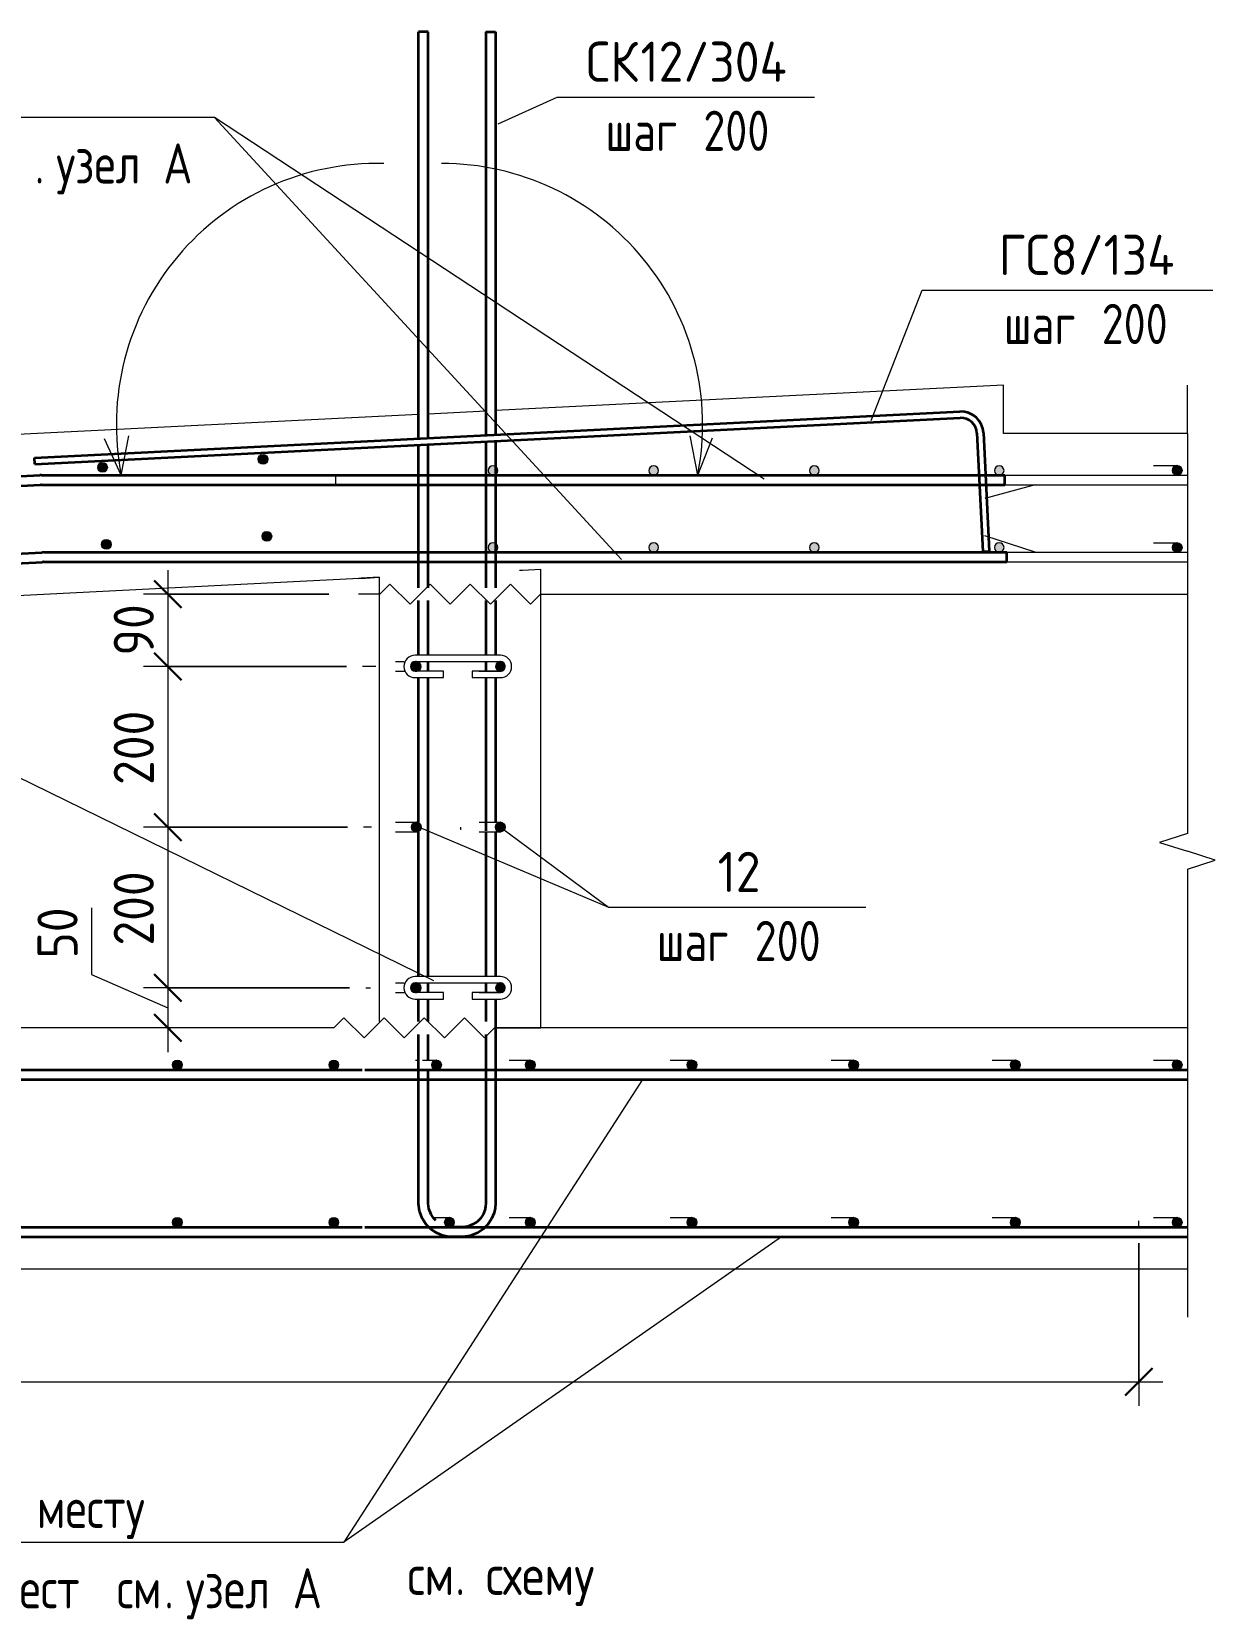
# Model space of a CAD drawing. Header units: millimetres. Extents: x 3129 to 68349, y -1586 to 12682.
# Drawn here: x 49327 to 50800, y -1586 to 390 of the extents above; entities that cross this region are included whole.
import ezdxf

# ---------------------------------------------------------------- set-up
doc = ezdxf.new("R2010")
doc.units = ezdxf.units.MM
for name, color, linetype, lineweight in [('AA_Dim', 7, 'Continuous', 9), ('AA_Dim-20', 7, 'Continuous', 9), ('AA_Linii', 7, 'Continuous', 9), ('AA_Oformlenie', 7, 'Continuous', 9), ('AA_Vinoska', 7, 'Continuous', 9), ('AF_Perekritie_Опалубка', 253, 'Continuous', 20), ('AF_Stena_Арматура', 253, 'Continuous', 18), ('Gen_Text', 7, 'Continuous', 9), ('KR_Armatura', 7, 'Continuous', 20), ('KR_Armatura_Tonkie', 7, 'Continuous', 20)]:
    doc.layers.add(name, color=color, linetype=linetype, lineweight=lineweight)
doc.styles.add('GOST Common', font='GOST Common.ttf', dxfattribs={"width": 0.85, "height": 50})
doc.styles.add('ISOCPEUR', font='isocpeur.ttf', dxfattribs={"width": 0.85, "height": 50})
doc.styles.add('ISOCPEUR_1', font='isocpeur.ttf', dxfattribs={"width": 0.9, "height": 50})
doc.styles.add('ISOCPEUR_2', font='isocpeur.ttf', dxfattribs={"width": 0.8, "height": 50})
doc.dimstyles.new('05_Округл_5мм__прозр__1', dxfattribs={"dimscale": 304.8, "dimtxt": 49.799059, "dimasz": 0.111549, "dimexe": 0.098425, "dimexo": 0.065617, "dimgap": 0.006562, "dimtad": 1, "dimdec": 0, "dimrnd": 5, "dimdsep": 46, "dimtxsty": 'ISOCPEUR_1', "dimblk1": 'OBLIQUE', "dimblk2": 'OBLIQUE', "dimsah": 1, "dimcen": 0.09, "dimdle": 0.098425, "dimazin": 0, "dimtfac": 1, "dimtdec": 4, "dimtix": 1, "dimtmove": 1, "dimatfit": 3, "dimfxl": 1, "dimtvp": 1, "dimtolj": 1, "dimtzin": 0, "dimlwd": 18, "dimlwe": 18, "dimarcsym": 2})
doc.dimstyles.new('05_Округл_5мм__прозр__2', dxfattribs={"dimscale": 304.8, "dimtxt": 49.799059, "dimasz": 0.111549, "dimexe": 0.098425, "dimexo": 0.065617, "dimgap": 0.006562, "dimtad": 1, "dimdec": 0, "dimrnd": 5, "dimdsep": 46, "dimtxsty": 'ISOCPEUR_1', "dimblk1": 'OBLIQUE', "dimblk2": 'OBLIQUE', "dimsah": 1, "dimcen": 0.09, "dimdle": 0.098425, "dimazin": 0, "dimtfac": 1, "dimtdec": 4, "dimtix": 1, "dimtmove": 0, "dimatfit": 3, "dimfxl": 1, "dimtvp": 1, "dimtolj": 1, "dimtzin": 0, "dimlwd": 18, "dimlwe": 18, "dimarcsym": 2})

# ---------------------------------------------------------------- blocks, each defined once
blk = doc.blocks.new('Последовательность узлов - 3мм масшт20 маскировка-V4-Сечение 20')
at = {"layer": 'AA_Oformlenie'}
for p, q in [((29174.4, -450), (29186.9, -437.5)), ((29186.9, -437.5), (29211.9, -462.5)), ((29224.4, -450), (29211.9, -462.5)), ((29224.4, -450), (29236.9, -437.5)), ((29236.9, -437.5), (29261.9, -462.5)), ((29274.4, -450), (29261.9, -462.5)), ((29274.4, -450), (29286.9, -437.5)), ((29286.9, -437.5), (29311.9, -462.5)), ((29324.4, -450), (29311.9, -462.5)), ((29324.4, -450), (29336.9, -437.5)), ((29336.9, -437.5), (29361.9, -462.5)), ((29374.4, -450), (29361.9, -462.5))]:
    blk.add_line(p, q, dxfattribs=at)
blk = doc.blocks.new('011_ЛинияОбрыва _ЭлУзла_Линия_ - Тип 1-4106584-Сечение 20')
at = {"layer": 'AA_Oformlenie'}
for p, q in [((35126.8, -110), (35126.8, -608)), ((35126.8, -652.5), (35126.8, -1150))]:
    blk.add_line(p, q, dxfattribs=at)
blk = doc.blocks.new('079_Шпилька _ЭлУзла_ - d8 А240-4106597-Сечение 20')
at = {"layer": 'AA_Oformlenie'}
for p, q in [((29292.1, -786), (29186.1, -786)), ((29186.1, -794), (29292.1, -794)), ((29221.1, -806), (29186.1, -806)), ((29221.1, -814), (29221.1, -806)), ((29292.1, -806), (29257.1, -806)), ((29257.1, -806), (29257.1, -814)), ((29186.1, -814), (29221.1, -814)), ((29257.1, -814), (29292.1, -814))]:
    blk.add_line(p, q, dxfattribs=at)
for centre, radius, start, end in [((29186.1, -800), 14, 90, 270), ((29292.1, -800), 14, 270, 90), ((29186.1, -800), 6, 90, 270), ((29292.1, -800), 6, 270, 90)]:
    blk.add_arc(centre, radius, start, end, dxfattribs=at)
blk = doc.blocks.new('010_Текст с выноской - Текст 2 строки-4106567-Сечение 20')
at = {"layer": 'AA_Vinoska'}
blk.add_line((32722.2, 283.5), (33915.7, 283.5), dxfattribs=at)
blk = doc.blocks.new('DIMBLOCK51-Сечение 20')
at = {"layer": 'AA_Dim-20', "lineweight": 18}
for p, q in [((44857, -1112.2), (44857, -1320.6)), ((44857, -1290.6), (44857, -1112.2)), ((50704.5, -1118), (50704.5, -1320.6)), ((50704.5, -1290.6), (50704.5, -1118)), ((44827, -1290.6), (50734.5, -1290.6))]:
    blk.add_line(p, q, dxfattribs=at)
at = {"layer": 'AA_Dim-20', "lineweight": 30}
for p, q in [((44857, -1290.6), (44874, -1273.6)), ((50704.5, -1290.6), (50721.5, -1273.6)), ((44857, -1290.6), (44840, -1307.6)), ((50704.5, -1290.6), (50687.5, -1307.6))]:
    blk.add_line(p, q, dxfattribs=at)
at = {"layer": 'AA_Dim-20', "color": 0, "lineweight": 18, "insert": (47665.8, -1223.2), "char_height": 50, "width": 275.81, "attachment_point": 1, "line_spacing_factor": 1.149209, "style": 'ISOCPEUR_1'}
blk.add_mtext('шаг 200', dxfattribs=at)
blk = doc.blocks.new('_Oblique')
at = {"color": 0, "linetype": 'ByBlock', "lineweight": -2}
blk.add_line((-0.5, -0.5), (0.5, 0.5), dxfattribs=at)
blk = doc.blocks.new('DIMBLOCK61-Сечение 20')
at = {"layer": 'AA_Dim-20', "lineweight": 30}
for p, q in [((49495.9, -310), (49478.9, -293)), ((49495.9, -310), (49512.9, -327)), ((49495.9, -400.1), (49478.9, -383.1)), ((49495.9, -400.1), (49512.9, -417.1))]:
    blk.add_line(p, q, dxfattribs=at)
at = {"layer": 'AA_Dim-20', "lineweight": 18}
for p, q in [((49495.9, -280), (49495.9, -400.1)), ((49696.6, -310), (49465.9, -310)), ((49495.9, -310), (49696.6, -310)), ((49718.3, -400.1), (49465.9, -400.1)), ((49495.9, -400.1), (49718.3, -400.1))]:
    blk.add_line(p, q, dxfattribs=at)
at = {"layer": 'AA_Dim-20', "color": 0, "lineweight": 18, "insert": (49428.6, -386.6), "char_height": 50, "width": 75.848, "attachment_point": 1, "rotation": 90, "line_spacing_factor": 1.149209, "style": 'ISOCPEUR_1'}
blk.add_mtext('90', dxfattribs=at)
blk = doc.blocks.new('DIMBLOCK62-Сечение 20')
at = {"layer": 'AA_Dim-20', "lineweight": 30}
for p, q in [((49495.9, -400.1), (49478.9, -383.1)), ((49495.9, -400.1), (49512.9, -417.1)), ((49495.9, -600.1), (49478.9, -583.1)), ((49495.9, -600.1), (49512.9, -617.1))]:
    blk.add_line(p, q, dxfattribs=at)
at = {"layer": 'AA_Dim-20', "lineweight": 18}
for p, q in [((49718.3, -400.1), (49465.9, -400.1)), ((49495.9, -400.1), (49495.9, -600.1)), ((49495.9, -400.1), (49718.3, -400.1)), ((49719.6, -600.1), (49465.9, -600.1)), ((49495.9, -600.1), (49719.6, -600.1))]:
    blk.add_line(p, q, dxfattribs=at)
at = {"layer": 'AA_Dim-20', "color": 0, "lineweight": 18, "insert": (49428.6, -547.5), "char_height": 50, "width": 113.772, "attachment_point": 1, "rotation": 90, "line_spacing_factor": 1.149209, "style": 'ISOCPEUR_1'}
blk.add_mtext('200', dxfattribs=at)
blk = doc.blocks.new('DIMBLOCK63-Сечение 20')
at = {"layer": 'AA_Dim-20', "lineweight": 30}
for p, q in [((49495.9, -600.1), (49478.9, -583.1)), ((49495.9, -600.1), (49512.9, -617.1)), ((49495.9, -800), (49478.9, -783)), ((49495.9, -800), (49512.9, -817))]:
    blk.add_line(p, q, dxfattribs=at)
at = {"layer": 'AA_Dim-20', "lineweight": 18}
for p, q in [((49719.6, -600.1), (49465.9, -600.1)), ((49495.9, -600.1), (49495.9, -800)), ((49495.9, -600.1), (49719.6, -600.1)), ((49722.3, -800), (49465.9, -800)), ((49495.9, -800), (49722.3, -800))]:
    blk.add_line(p, q, dxfattribs=at)
at = {"layer": 'AA_Dim-20', "color": 0, "lineweight": 18, "insert": (49428.6, -747.5), "char_height": 50, "width": 113.772, "attachment_point": 1, "rotation": 90, "line_spacing_factor": 1.149209, "style": 'ISOCPEUR_1'}
blk.add_mtext('200', dxfattribs=at)
blk = doc.blocks.new('DIMBLOCK64-Сечение 20')
at = {"layer": 'AA_Dim-20', "lineweight": 18}
for p, q in [((49401, -700.4), (49401, -783.6)), ((49401, -783.6), (49495.9, -825)), ((49722.3, -800), (49465.9, -800)), ((49495.9, -800), (49495.9, -880)), ((49495.9, -800), (49722.3, -800)), ((49499.9, -850), (49465.9, -850)), ((49495.9, -850), (49499.9, -850))]:
    blk.add_line(p, q, dxfattribs=at)
at = {"layer": 'AA_Dim-20', "lineweight": 30}
for p, q in [((49495.9, -800), (49478.9, -783)), ((49495.9, -800), (49512.9, -817)), ((49495.9, -850), (49478.9, -833)), ((49495.9, -850), (49512.9, -867))]:
    blk.add_line(p, q, dxfattribs=at)
at = {"layer": 'AA_Dim-20', "color": 0, "lineweight": 18, "insert": (49333.7, -763.6), "char_height": 50, "width": 75.848, "attachment_point": 1, "rotation": 90, "line_spacing_factor": 1.149209, "style": 'ISOCPEUR_1'}
blk.add_mtext('50', dxfattribs=at)
blk = doc.blocks.new('042_М_Арматуры - Диам длина поз _ Комментарий-2260297-Сечение 20')
at = {"layer": 'AA_Vinoska'}
blk.add_line((34838.4, 68.2), (35158.4, 68.2), dxfattribs=at)

msp = doc.modelspace()

# ---------------------------------------------------------------- hatches: boundary and pattern name
at = {"layer": 'AA_Oformlenie'}
h = msp.add_hatch(color=250, dxfattribs=at)
h.paths.add_polyline_path([(50100.7882, -258), (50102.3411, -257.7956), (50103.7882, -257.1962), (50105.0308, -256.2426), (50105.9843, -255), (50106.5837, -253.5529), (50106.7882, -252), (50106.5837, -250.4471), (50105.9843, -249), (50105.0308, -247.7574), (50103.7882, -246.8038), (50102.3411, -246.2044), (50100.7882, -246), (50099.2353, -246.2044), (50097.7882, -246.8038), (50096.5455, -247.7574), (50095.592, -249), (50094.9926, -250.4471), (50094.7882, -252), (50094.9926, -253.5529), (50095.592, -255), (50096.5455, -256.2426), (50097.7882, -257.1962), (50099.2353, -257.7956)])
h.paths.add_polyline_path([(50300.7882, -258), (50302.3411, -257.7956), (50303.7882, -257.1962), (50305.0308, -256.2426), (50305.9843, -255), (50306.5837, -253.5529), (50306.7882, -252), (50306.5837, -250.4471), (50305.9843, -249), (50305.0308, -247.7574), (50303.7882, -246.8038), (50302.3411, -246.2044), (50300.7882, -246), (50299.2353, -246.2044), (50297.7882, -246.8038), (50296.5455, -247.7574), (50295.592, -249), (50294.9926, -250.4471), (50294.7882, -252), (50294.9926, -253.5529), (50295.592, -255), (50296.5455, -256.2426), (50297.7882, -257.1962), (50299.2353, -257.7956)])
h.paths.add_polyline_path([(49900.7882, -258), (49902.3411, -257.7956), (49903.8602, -257.1408), (49905.0308, -256.2426), (49905.9843, -255), (49906.5837, -253.5529), (49906.7882, -252), (49906.5837, -250.4471), (49905.9843, -249), (49905.0308, -247.7574), (49903.7882, -246.8038), (49902.3411, -246.2044), (49900.7882, -246), (49899.2353, -246.2044), (49897.7882, -246.8038), (49896.5455, -247.7574), (49895.592, -249), (49894.9926, -250.4471), (49894.7882, -252), (49894.9926, -253.5529), (49895.592, -255), (49896.5455, -256.2426), (49897.7882, -257.1962), (49899.2353, -257.7956)])
h.paths.add_polyline_path([(50530.7882, -258), (50532.3411, -257.7956), (50533.7882, -257.1962), (50535.0308, -256.2426), (50535.9843, -255), (50536.5837, -253.5529), (50536.7882, -252), (50536.5837, -250.4471), (50535.9843, -249), (50535.0308, -247.7574), (50533.7882, -246.8038), (50532.3411, -246.2044), (50530.7882, -246), (50529.2353, -246.2044), (50527.7882, -246.8038), (50526.5455, -247.7574), (50525.592, -249), (50524.9926, -250.4471), (50524.7882, -252), (50524.9926, -253.5529), (50525.592, -255), (50526.5455, -256.2426), (50527.7882, -257.1962), (50529.2353, -257.7956)])
h.paths.add_polyline_path([(49900.7882, -162.2122), (49902.3598, -162), (49903.8602, -161.353), (49905.0308, -160.4548), (49905.9843, -159.2122), (49906.5837, -157.7651), (49906.7882, -156.2122), (49906.5837, -154.6593), (49905.9843, -153.2122), (49905.0308, -151.9696), (49903.7882, -151.016), (49902.3411, -150.4166), (49900.7882, -150.2122), (49899.2353, -150.4166), (49897.7882, -151.016), (49896.5455, -151.9696), (49895.592, -153.2122), (49894.9926, -154.6593), (49894.7882, -156.2122), (49894.9926, -157.7651), (49895.592, -159.2122), (49896.5455, -160.4548), (49897.7882, -161.4084), (49899.2353, -162.0078)])
h.paths.add_polyline_path([(50100.7882, -162.2122), (50102.3598, -162), (50103.7882, -161.4084), (50105.0308, -160.4548), (50105.9843, -159.2122), (50106.5837, -157.7651), (50106.7882, -156.2122), (50106.5837, -154.6593), (50105.9843, -153.2122), (50105.0308, -151.9696), (50103.7882, -151.016), (50102.3411, -150.4166), (50100.7882, -150.2122), (50099.2353, -150.4166), (50097.7882, -151.016), (50096.5455, -151.9696), (50095.592, -153.2122), (50094.9926, -154.6593), (50094.7882, -156.2122), (50094.9926, -157.7651), (50095.592, -159.2122), (50096.5455, -160.4548), (50097.7882, -161.4084), (50099.2353, -162.0078)])
h.paths.add_polyline_path([(50300.7882, -162.2122), (50302.3598, -162), (50303.7882, -161.4084), (50305.0308, -160.4548), (50305.9843, -159.2122), (50306.5837, -157.7651), (50306.7882, -156.2122), (50306.5837, -154.6593), (50305.9843, -153.2122), (50305.0308, -151.9696), (50303.7882, -151.016), (50302.3411, -150.4166), (50300.7882, -150.2122), (50299.2353, -150.4166), (50297.7882, -151.016), (50296.5455, -151.9696), (50295.592, -153.2122), (50294.9926, -154.6593), (50294.7882, -156.2122), (50294.9926, -157.7651), (50295.592, -159.2122), (50296.5455, -160.4548), (50297.7882, -161.4084), (50299.2353, -162.0078)])
h.paths.add_polyline_path([(50530.7882, -162.2122), (50532.3598, -162), (50533.7882, -161.4084), (50535.0308, -160.4548), (50535.9843, -159.2122), (50536.5837, -157.7651), (50536.7882, -156.2122), (50536.5837, -154.6593), (50535.9843, -153.2122), (50535.0308, -151.9696), (50533.7882, -151.016), (50532.3411, -150.4166), (50530.7882, -150.2122), (50529.2353, -150.4166), (50527.7882, -151.016), (50526.5455, -151.9696), (50525.592, -153.2122), (50524.9926, -154.6593), (50524.7882, -156.2122), (50524.9926, -157.7651), (50525.592, -159.2122), (50526.5455, -160.4548), (50527.7882, -161.4084), (50529.2353, -162.0078)])
at = {"layer": 'KR_Armatura'}
h = msp.add_hatch(color=256, dxfattribs=at)
edge = h.paths.add_edge_path()
edge.add_arc((49614.4779, -142.2062), 6, 0, 360)
for points in [[(49611.7414, -147.5458), (49617.7339, -147.2459), (49620.4704, -141.9062), (49617.2144, -136.8665), (49611.2219, -137.1665), (49608.4854, -142.5061)], [(49411.9915, -157.5439), (49417.984, -157.2439), (49420.7205, -151.9043), (49417.4645, -146.8646), (49411.472, -147.1646), (49408.7355, -152.5042)], [(50752.3939, -162), (50757.5901, -159), (50757.5901, -153), (50752.3939, -150), (50747.1978, -153), (50747.1978, -159)], [(49616.5405, -243.4254), (49622.533, -243.1255), (49625.2695, -237.7858), (49622.0135, -232.7461), (49616.021, -233.0461), (49613.2845, -238.3857)], [(49416.7905, -253.4235), (49422.783, -253.1235), (49425.5195, -247.7839), (49422.2635, -242.7442), (49416.271, -243.0442), (49413.5345, -248.3838)], [(50752.3939, -258), (50757.5901, -255), (50757.5901, -249), (50752.3939, -246), (50747.1978, -249), (50747.1978, -255)], [(49805.3294, -406), (49810.5255, -403), (49810.5255, -397), (49805.2676, -394.0357), (49800.1332, -397), (49800.1332, -403), (49805.0371, -405.8313)], [(49909.9244, -406), (49915.1205, -403), (49915.0713, -396.9716), (49909.8625, -394.0357), (49904.7282, -397), (49904.7282, -403), (49909.9005, -405.9862)], [(49805.3294, -606), (49810.5255, -603), (49810.5255, -597), (49805.3294, -594), (49800.1332, -597), (49800.1332, -603)], [(49909.9244, -606), (49915.1205, -603), (49915.1205, -597), (49909.9244, -594), (49904.7282, -597), (49904.7282, -603)], [(49805.3294, -806), (49810.5255, -803), (49810.5255, -797), (49805.2676, -794.0357), (49800.1332, -797), (49800.1332, -803), (49805.0371, -805.8313)], [(49909.9244, -806), (49915.1205, -803), (49915.0713, -796.9716), (49909.8625, -794.0357), (49904.7282, -797), (49904.7282, -803), (49909.9005, -805.9862)], [(49504.8613, -901.1962), (49510.8613, -901.1962), (49513.8613, -896), (49510.8613, -890.8038), (49504.8613, -890.8038), (49501.8613, -896)], [(49699.6296, -901.1962), (49705.6296, -901.1962), (49708.6296, -896), (49705.6296, -890.8038), (49699.6296, -890.8038), (49696.6296, -896)], [(49830.4709, -902), (49835.6671, -899), (49835.6671, -893), (49830.4709, -890), (49825.2748, -893), (49825.2748, -899)], [(49947.1401, -902), (49952.3362, -899), (49952.3362, -893), (49947.1401, -890), (49941.9439, -893), (49941.9439, -899)], [(50148.3443, -902), (50153.5404, -899), (50153.5404, -893), (50148.3443, -890), (50143.1481, -893), (50143.1481, -899)], [(50349.6172, -902), (50354.8133, -899), (50354.8133, -893), (50349.6172, -890), (50344.421, -893), (50344.421, -899)], [(50550.9648, -902), (50556.1609, -899), (50556.1609, -893), (50550.9648, -890), (50545.7686, -893), (50545.7686, -899)], [(50752.3939, -902), (50757.5901, -899), (50757.5901, -893), (50752.3939, -890), (50747.1978, -893), (50747.1978, -899)], [(49504.8613, -1097.1962), (49510.8613, -1097.1962), (49513.8613, -1092), (49510.8613, -1086.8038), (49504.8613, -1086.8038), (49501.8613, -1092)], [(49699.6296, -1097.1962), (49705.6296, -1097.1962), (49708.6296, -1092), (49705.6296, -1086.8038), (49699.6296, -1086.8038), (49696.6296, -1092)], [(49846.562, -1098), (49851.7581, -1095), (49851.7581, -1089), (49846.562, -1086), (49841.3658, -1089), (49841.3658, -1095)], [(49947.1401, -1098), (49952.3362, -1095), (49952.3362, -1089), (49947.1401, -1086), (49941.9439, -1089), (49941.9439, -1095)], [(50148.3443, -1098), (50153.5404, -1095), (50153.5404, -1089), (50148.3443, -1086), (50143.1481, -1089), (50143.1481, -1095)], [(50349.6172, -1098), (50354.8133, -1095), (50354.8133, -1089), (50349.6172, -1086), (50344.421, -1089), (50344.421, -1095)], [(50550.9648, -1098), (50556.1609, -1095), (50556.1609, -1089), (50550.9648, -1086), (50545.7686, -1089), (50545.7686, -1095)], [(50752.3939, -1098), (50757.5901, -1095), (50757.5901, -1089), (50752.3939, -1086), (50747.1978, -1089), (50747.1978, -1095)]]:
    msp.add_hatch(color=256, dxfattribs=at).paths.add_polyline_path(points)
h = msp.add_hatch(color=256, dxfattribs=at)
edge = h.paths.add_edge_path()
edge.add_arc((49414.728, -152.2043), 6, 0, 360)
h = msp.add_hatch(color=256, dxfattribs=at)
edge = h.paths.add_edge_path()
edge.add_arc((50752.3939, -156), 6, 0, 360)
h = msp.add_hatch(color=256, dxfattribs=at)
edge = h.paths.add_edge_path()
edge.add_arc((49619.277, -238.0858), 6, 0, 360)
h = msp.add_hatch(color=256, dxfattribs=at)
edge = h.paths.add_edge_path()
edge.add_arc((49419.527, -248.0839), 6, 0, 360)
h = msp.add_hatch(color=256, dxfattribs=at)
edge = h.paths.add_edge_path()
edge.add_arc((50752.3939, -252), 6, 0, 360)
h = msp.add_hatch(color=256, dxfattribs=at)
edge = h.paths.add_edge_path()
edge.add_arc((49805.3294, -400), 6, 90.7140882, 449.2859118)
edge.add_line((49805.4042, -394.0005), (49805.3294, -400))
edge.add_line((49805.3294, -400), (49805.2546, -394.0005))
h = msp.add_hatch(color=256, dxfattribs=at)
edge = h.paths.add_edge_path()
edge.add_arc((49909.9244, -400), 6, 90.7140882, 389.6429559)
edge.add_line((49915.1391, -397.0324), (49909.9244, -400))
edge.add_line((49909.9244, -400), (49909.8496, -394.0005))
h = msp.add_hatch(color=256, dxfattribs=at)
edge = h.paths.add_edge_path()
edge.add_arc((49909.9244, -400), 6, 30, 90)
edge.add_line((49909.9244, -394), (49909.9244, -400))
edge.add_line((49909.9244, -400), (49915.1205, -397))
h = msp.add_hatch(color=256, dxfattribs=at)
edge = h.paths.add_edge_path()
edge.add_arc((49805.3294, -600), 6, 0, 360)
h = msp.add_hatch(color=256, dxfattribs=at)
edge = h.paths.add_edge_path()
edge.add_arc((49909.9244, -600), 6, 0, 360)
h = msp.add_hatch(color=256, dxfattribs=at)
edge = h.paths.add_edge_path()
edge.add_arc((49805.3294, -800), 6, 90.7140882, 449.2859118)
edge.add_line((49805.4042, -794.0005), (49805.3294, -800))
edge.add_line((49805.3294, -800), (49805.2546, -794.0005))
h = msp.add_hatch(color=256, dxfattribs=at)
edge = h.paths.add_edge_path()
edge.add_arc((49909.9244, -800), 6, 90.7140882, 389.6429559)
edge.add_line((49915.1391, -797.0324), (49909.9244, -800))
edge.add_line((49909.9244, -800), (49909.8496, -794.0005))
h = msp.add_hatch(color=256, dxfattribs=at)
edge = h.paths.add_edge_path()
edge.add_arc((49909.9244, -800), 6, 30, 90)
edge.add_line((49909.9244, -794), (49909.9244, -800))
edge.add_line((49909.9244, -800), (49915.1205, -797))
h = msp.add_hatch(color=256, dxfattribs=at)
edge = h.paths.add_edge_path()
edge.add_arc((49507.8613, -896), 6, 0, 360)
h = msp.add_hatch(color=256, dxfattribs=at)
edge = h.paths.add_edge_path()
edge.add_arc((49702.6296, -896), 6, 0, 360)
h = msp.add_hatch(color=256, dxfattribs=at)
edge = h.paths.add_edge_path()
edge.add_arc((49830.4709, -896), 6, 0, 360)
h = msp.add_hatch(color=256, dxfattribs=at)
edge = h.paths.add_edge_path()
edge.add_arc((49947.1401, -896), 6, 0, 360)
h = msp.add_hatch(color=256, dxfattribs=at)
edge = h.paths.add_edge_path()
edge.add_arc((50148.3443, -896), 6, 0, 360)
h = msp.add_hatch(color=256, dxfattribs=at)
edge = h.paths.add_edge_path()
edge.add_arc((50349.6172, -896), 6, 0, 360)
h = msp.add_hatch(color=256, dxfattribs=at)
edge = h.paths.add_edge_path()
edge.add_arc((50550.9648, -896), 6, 0, 360)
h = msp.add_hatch(color=256, dxfattribs=at)
edge = h.paths.add_edge_path()
edge.add_arc((50752.3939, -896), 6, 0, 360)
h = msp.add_hatch(color=256, dxfattribs=at)
edge = h.paths.add_edge_path()
edge.add_arc((49507.8613, -1092), 6, 0, 360)
h = msp.add_hatch(color=256, dxfattribs=at)
edge = h.paths.add_edge_path()
edge.add_arc((49702.6296, -1092), 6, 0, 360)
h = msp.add_hatch(color=256, dxfattribs=at)
edge = h.paths.add_edge_path()
edge.add_arc((49846.562, -1092), 6, 0, 360)
h = msp.add_hatch(color=256, dxfattribs=at)
edge = h.paths.add_edge_path()
edge.add_arc((49947.1401, -1092), 6, 0, 360)
h = msp.add_hatch(color=256, dxfattribs=at)
edge = h.paths.add_edge_path()
edge.add_arc((50148.3443, -1092), 6, 0, 360)
h = msp.add_hatch(color=256, dxfattribs=at)
edge = h.paths.add_edge_path()
edge.add_arc((50349.6172, -1092), 6, 0, 360)
h = msp.add_hatch(color=256, dxfattribs=at)
edge = h.paths.add_edge_path()
edge.add_arc((50550.9648, -1092), 6, 0, 360)
h = msp.add_hatch(color=256, dxfattribs=at)
edge = h.paths.add_edge_path()
edge.add_arc((50752.3939, -1092), 6, 0, 360)

# ---------------------------------------------------------------- linework, layer by layer
at = {"layer": 'AA_Linii', "lineweight": 20}
for p, q in [((49438.1078, -162.0238), (49416.9768, -116.7084)), ((49438.1078, -162.0238), (49447.6482, -112.9424)), ((50155.5049, -162.0238), (50146.1463, -112.9074)), ((50155.5049, -162.0238), (50173.7597, -115.4753)), ((49705.0707, -162.0238), (50765.0707, -162.0238)), ((49705.0707, -174.0238), (49705.0707, -162.0238)), ((49705.0707, -174.0238), (50765.0707, -174.0238)), ((50575.7012, -174.0238), (50512.916, -190.847)), ((50575.7012, -258), (50512.916, -237.5999)), ((49705.0707, -258), (50765.0707, -258)), ((49705.0707, -270), (50765.0707, -270)), ((49748.3001, -400.0552), (49738.3001, -400.0552)), ((49754.9819, -400.0552), (49744.9819, -400.0552)), ((49749.5634, -600.0856), (49739.5634, -600.0856)), ((49860.1782, -600.0856), (49860.1782, -603.5672)), ((49905.1782, -606.9297), (49905.1782, -600.0856)), ((49742.3001, -800.0357), (49748.3001, -800.0357)), ((50704.487, -1098), (50704.487, -1090.159))]:
    msp.add_line(p, q, dxfattribs=at)
for centre, radius, start, end in [((49756.9233, -98.9233), 325, 88.6101247, 191.1953754), ((49836.6894, -98.9233), 325, 348.8046246, 90), ((49900.7882, -156.2122), 6, 360, 180), ((49900.7882, -156.2122), 6, 180, 0), ((50100.7882, -156.2122), 6, 360, 180), ((50100.7882, -156.2122), 6, 180, 0), ((50300.7882, -156.2122), 6, 360, 180), ((50300.7882, -156.2122), 6, 180, 0), ((50530.7882, -156.2122), 6, 360, 180), ((50530.7882, -156.2122), 6, 180, 0), ((49900.7882, -252), 6, 360, 180), ((49900.7882, -252), 6, 180, 0), ((50100.7882, -252), 6, 360, 180), ((50100.7882, -252), 6, 180, 0), ((50300.7882, -252), 6, 360, 180), ((50300.7882, -252), 6, 180, 0), ((50530.7882, -252), 6, 360, 180), ((50530.7882, -252), 6, 180, 0)]:
    msp.add_arc(centre, radius, start, end, dxfattribs=at)
at = {"layer": 'AA_Vinoska'}
for p, q in [((49907.2622, 275.2444), (49980.7294, 308.6386)), ((50060.7727, -266.8505), (49553.93, 283.4599)), ((50238.1429, -167.0704), (49553.93, 283.4599)), ((50371.4416, -93.7615), (50434.8906, 68.2004)), ((50434.8906, 68.2004), (50476.6333, 68.2004)), ((50765.0707, -110), (50765.0707, -50)), ((49826.9872, -791.4464), (49307.2663, -536.8015)), ((49808.857, -600.2496), (50044.6171, -699.8665)), ((49910.1342, -600.2496), (50044.6171, -699.8665)), ((50765.0707, -608), (50730.4297, -619)), ((50730.4297, -619), (50765.0707, -630)), ((50799.7308, -641.2617), (50765.0707, -630)), ((50765.0707, -652.5235), (50799.7308, -641.2617)), ((50086.8087, -914.2359), (49715.1516, -1490.1018)), ((50261.2688, -1109.2486), (49715.1516, -1490.1018)), ((50765.0707, -1150), (50765.0707, -1210))]:
    msp.add_line(p, q, dxfattribs=at)
at = {"layer": 'AF_Perekritie_Опалубка'}
for p, q in [((50536.1821, -50), (49903.8602, -81.6259)), ((50536.1821, -110), (50536.1821, -50)), ((49808.1407, -86.4134), (46537.4215, -250)), ((49891.8602, -82.2261), (49820.1407, -85.8132)), ((50765.0707, -110), (50536.1821, -110)), ((46537.4215, -450.25), (49759.0714, -289.1176)), ((49759.0714, -289.1176), (49759.0714, -310)), ((49759.0714, -310), (49760.0707, -310)), ((49960.0707, -310), (50765.0707, -310)), ((49702.7042, -850), (45012.72, -850)), ((50765.0707, -850), (49903.8602, -850)), ((44777.4215, -1150), (50765.0707, -1150))]:
    msp.add_line(p, q, dxfattribs=at)
at = {"layer": 'AF_Perekritie_Опалубка', "flags": 128}
for points in [[(49733.2979, -290.4067), (49741.987, -289.9721), (49759.0714, -289.1176)], [(49759.0714, -310), (49735.0797, -310), (49733.2976, -310)]]:
    msp.add_lwpolyline(points, dxfattribs=at)
at = {"layer": 'AF_Stena_Арматура', "lineweight": 20}
for p, q in [((49759.0714, -289.1176), (49759.0714, -842)), ((49960.2164, -850), (49960.2164, -279.0572)), ((49903.8602, -850), (49960.2164, -850)), ((49933.7475, -850), (49960.2164, -850))]:
    msp.add_line(p, q, dxfattribs=at)
at = {"layer": 'AF_Stena_Арматура', "lineweight": 20, "flags": 128}
for points in [[(49759.0714, -289.1176), (49736.8505, -290.229), (49733.2982, -290.4066)], [(49933.7476, -280.381), (49937.3974, -280.1985), (49960.2164, -279.0572)]]:
    msp.add_lwpolyline(points, dxfattribs=at)
at = {"layer": 'KR_Armatura'}
for p, q in [((49611.2219, -137.1665), (49608.4854, -142.5061)), ((49617.2144, -136.8665), (49611.2219, -137.1665)), ((49620.4704, -141.9062), (49617.2144, -136.8665)), ((49411.472, -147.1646), (49408.7355, -152.5042)), ((49408.7355, -152.5042), (49411.9915, -157.5439)), ((49417.4645, -146.8646), (49411.472, -147.1646)), ((49411.9915, -157.5439), (49417.984, -157.2439)), ((49420.7205, -151.9043), (49417.4645, -146.8646)), ((49417.984, -157.2439), (49420.7205, -151.9043)), ((49608.4854, -142.5061), (49611.7414, -147.5458)), ((49611.7414, -147.5458), (49617.7339, -147.2459)), ((49617.7339, -147.2459), (49620.4704, -141.9062)), ((50722.7787, -150), (50752.3939, -150)), ((50752.3939, -150), (50747.1978, -153)), ((50747.1978, -153), (50747.1978, -159)), ((50757.5901, -153), (50752.3939, -150)), ((50757.5901, -159), (50757.5901, -153)), ((50722.7787, -162), (50752.3939, -162)), ((50747.1978, -159), (50752.3939, -162)), ((50752.3939, -162), (50757.5901, -159)), ((49616.021, -233.0461), (49613.2845, -238.3857)), ((49622.0135, -232.7461), (49616.021, -233.0461)), ((49625.2695, -237.7858), (49622.0135, -232.7461)), ((49416.271, -243.0442), (49413.5345, -248.3838)), ((49413.5345, -248.3838), (49416.7905, -253.4235)), ((49422.2635, -242.7442), (49416.271, -243.0442)), ((49416.7905, -253.4235), (49422.783, -253.1235)), ((49425.5195, -247.7839), (49422.2635, -242.7442)), ((49422.783, -253.1235), (49425.5195, -247.7839)), ((49613.2845, -238.3857), (49616.5405, -243.4254)), ((49616.5405, -243.4254), (49622.533, -243.1255)), ((49622.533, -243.1255), (49625.2695, -237.7858)), ((50722.7787, -246), (50752.3939, -246)), ((50752.3939, -246), (50747.1978, -249)), ((50747.1978, -249), (50747.1978, -255)), ((50747.1978, -255), (50752.3939, -258)), ((50757.5901, -249), (50752.3939, -246)), ((50752.3939, -258), (50757.5901, -255)), ((50757.5901, -255), (50757.5901, -249)), ((50722.7787, -258), (50752.3939, -258)), ((49779.3987, -394), (49790.2861, -394)), ((49805.2676, -394.0357), (49800.1332, -397)), ((49803.7031, -394), (49805.3294, -394)), ((49805.3294, -400), (49805.2546, -394.0005)), ((49810.5255, -397), (49805.2676, -394.0357)), ((49805.4042, -394.0005), (49805.3294, -400)), ((49883.6322, -394), (49890.9596, -394)), ((49891.7252, -394), (49909.9244, -394)), ((49909.8625, -394.0357), (49904.7282, -397)), ((49909.9244, -400), (49909.8496, -394.0005)), ((49915.0713, -396.9716), (49909.8625, -394.0357)), ((49909.9244, -394), (49909.9244, -400)), ((49779.3992, -406), (49791.0435, -406)), ((49800.1332, -397), (49800.1332, -403)), ((49800.1332, -403), (49805.0371, -405.8313)), ((49803.7966, -406), (49805.3294, -406)), ((49805.0371, -405.8313), (49805.3294, -406)), ((49805.3294, -406), (49810.5255, -403)), ((49810.5255, -403), (49810.5255, -397)), ((49883.6331, -406), (49909.9244, -406)), ((49904.7282, -397), (49904.7282, -403)), ((49904.7282, -403), (49909.9005, -405.9862)), ((49909.9005, -405.9862), (49909.9244, -406)), ((49909.9244, -400), (49915.1205, -397)), ((49915.1391, -397.0324), (49909.9244, -400)), ((49909.9244, -406), (49915.1205, -403)), ((49915.1205, -403), (49915.0713, -396.9716)), ((49779.3987, -594), (49805.3294, -594)), ((49779.3992, -606), (49805.3294, -606)), ((49805.3294, -594), (49800.1332, -597)), ((49800.1332, -597), (49800.1332, -603)), ((49800.1332, -603), (49805.3294, -606)), ((49810.5255, -597), (49805.3294, -594)), ((49805.3294, -606), (49810.5255, -603)), ((49810.5255, -603), (49810.5255, -597)), ((49883.6322, -594), (49890.9596, -594)), ((49883.6331, -606), (49909.9244, -606)), ((49891.7252, -594), (49909.9244, -594)), ((49909.9244, -594), (49904.7282, -597)), ((49904.7282, -597), (49904.7282, -603)), ((49904.7282, -603), (49909.9244, -606)), ((49915.1205, -597), (49909.9244, -594)), ((49909.9244, -606), (49915.1205, -603)), ((49915.1205, -603), (49915.1205, -597)), ((49779.3987, -794), (49790.2861, -794)), ((49779.3992, -806), (49791.0435, -806)), ((49805.2676, -794.0357), (49800.1332, -797)), ((49800.1332, -797), (49800.1332, -803)), ((49800.1332, -803), (49805.0371, -805.8313)), ((49803.7031, -794), (49805.3294, -794)), ((49803.7966, -806), (49805.3294, -806)), ((49805.0371, -805.8313), (49805.3294, -806)), ((49805.3294, -800), (49805.2546, -794.0005)), ((49810.5255, -797), (49805.2676, -794.0357)), ((49805.4042, -794.0005), (49805.3294, -800)), ((49805.3294, -806), (49810.5255, -803)), ((49810.5255, -803), (49810.5255, -797)), ((49883.6322, -794), (49890.9596, -794)), ((49883.6331, -806), (49909.9244, -806)), ((49891.7252, -794), (49909.9244, -794)), ((49909.8625, -794.0357), (49904.7282, -797)), ((49904.7282, -797), (49904.7282, -803)), ((49904.7282, -803), (49909.9005, -805.9862)), ((49909.9244, -800), (49909.8496, -794.0005)), ((49915.0713, -796.9716), (49909.8625, -794.0357)), ((49909.9005, -805.9862), (49909.9244, -806)), ((49909.9244, -794), (49909.9244, -800)), ((49909.9244, -800), (49915.1205, -797)), ((49915.1391, -797.0324), (49909.9244, -800)), ((49909.9244, -806), (49915.1205, -803)), ((49915.1205, -803), (49915.0713, -796.9716)), ((49504.8613, -890.8038), (49501.8613, -896)), ((49501.8613, -896), (49504.8613, -901.1962)), ((49510.8613, -890.8038), (49504.8613, -890.8038)), ((49504.8613, -901.1962), (49510.8613, -901.1962)), ((49513.8613, -896), (49510.8613, -890.8038)), ((49510.8613, -901.1962), (49513.8613, -896)), ((49699.6296, -890.8038), (49696.6296, -896)), ((49696.6296, -896), (49699.6296, -901.1962)), ((49705.6296, -890.8038), (49699.6296, -890.8038)), ((49699.6296, -901.1962), (49705.6296, -901.1962)), ((49708.6296, -896), (49705.6296, -890.8038)), ((49705.6296, -901.1962), (49708.6296, -896)), ((49804.4542, -890), (49807.8603, -890)), ((49804.4546, -902), (49807.6166, -902)), ((49813.0158, -902), (49830.4709, -902)), ((49813.0228, -890), (49830.4709, -890)), ((49830.4709, -890), (49825.2748, -893)), ((49825.2748, -893), (49825.2748, -899)), ((49825.2748, -899), (49830.4709, -902)), ((49835.6671, -893), (49830.4709, -890)), ((49830.4709, -902), (49835.6671, -899)), ((49835.6671, -899), (49835.6671, -893)), ((49920.7168, -902), (49947.1401, -902)), ((49920.7179, -890), (49947.1401, -890)), ((49947.1401, -890), (49941.9439, -893)), ((49941.9439, -893), (49941.9439, -899)), ((49941.9439, -899), (49947.1401, -902)), ((49952.3362, -893), (49947.1401, -890)), ((49947.1401, -902), (49952.3362, -899)), ((49952.3362, -899), (49952.3362, -893)), ((50121.1897, -902), (50148.3443, -902)), ((50121.1905, -890), (50148.3443, -890)), ((50148.3443, -890), (50143.1481, -893)), ((50143.1481, -893), (50143.1481, -899)), ((50143.1481, -899), (50148.3443, -902)), ((50153.5404, -893), (50148.3443, -890)), ((50148.3443, -902), (50153.5404, -899)), ((50153.5404, -899), (50153.5404, -893)), ((50321.6893, -902), (50349.6172, -902)), ((50321.6899, -890), (50349.6172, -890)), ((50349.6172, -890), (50344.421, -893)), ((50344.421, -893), (50344.421, -899)), ((50344.421, -899), (50349.6172, -902)), ((50354.8133, -893), (50349.6172, -890)), ((50349.6172, -902), (50354.8133, -899)), ((50354.8133, -899), (50354.8133, -893)), ((50522.2181, -902), (50550.9648, -902)), ((50522.2184, -890), (50550.9648, -890)), ((50550.9648, -890), (50545.7686, -893)), ((50545.7686, -893), (50545.7686, -899)), ((50545.7686, -899), (50550.9648, -902)), ((50556.1609, -893), (50550.9648, -890)), ((50550.9648, -902), (50556.1609, -899)), ((50556.1609, -899), (50556.1609, -893)), ((50722.7787, -890), (50752.3939, -890)), ((50722.7787, -902), (50752.3939, -902)), ((50752.3939, -890), (50747.1978, -893)), ((50747.1978, -893), (50747.1978, -899)), ((50747.1978, -899), (50752.3939, -902)), ((50757.5901, -893), (50752.3939, -890)), ((50752.3939, -902), (50757.5901, -899)), ((50757.5901, -899), (50757.5901, -893)), ((49504.8613, -1086.8038), (49501.8613, -1092)), ((49510.8613, -1086.8038), (49504.8613, -1086.8038)), ((49513.8613, -1092), (49510.8613, -1086.8038)), ((49699.6296, -1086.8038), (49696.6296, -1092)), ((49705.6296, -1086.8038), (49699.6296, -1086.8038)), ((49708.6296, -1092), (49705.6296, -1086.8038)), ((49825.6333, -1086), (49846.562, -1086)), ((49846.562, -1086), (49841.3658, -1089)), ((49851.7581, -1089), (49846.562, -1086)), ((49920.7179, -1086), (49947.1401, -1086)), ((49947.1401, -1086), (49941.9439, -1089)), ((49952.3362, -1089), (49947.1401, -1086)), ((50121.1905, -1086), (50148.3443, -1086)), ((50148.3443, -1086), (50143.1481, -1089)), ((50153.5404, -1089), (50148.3443, -1086)), ((50321.6899, -1086), (50349.6172, -1086)), ((50349.6172, -1086), (50344.421, -1089)), ((50354.8133, -1089), (50349.6172, -1086)), ((50522.2184, -1086), (50550.9648, -1086)), ((50550.9648, -1086), (50545.7686, -1089)), ((50556.1609, -1089), (50550.9648, -1086)), ((50722.7787, -1086), (50752.3939, -1086)), ((50752.3939, -1086), (50747.1978, -1089)), ((50757.5901, -1089), (50752.3939, -1086)), ((49501.8613, -1092), (49504.8613, -1097.1962)), ((49504.8613, -1097.1962), (49510.8613, -1097.1962)), ((49510.8613, -1097.1962), (49513.8613, -1092)), ((49696.6296, -1092), (49699.6296, -1097.1962)), ((49699.6296, -1097.1962), (49705.6296, -1097.1962)), ((49705.6296, -1097.1962), (49708.6296, -1092)), ((49828.9748, -1098), (49846.562, -1098)), ((49841.3658, -1089), (49841.3658, -1095)), ((49841.3658, -1095), (49846.562, -1098)), ((49846.562, -1098), (49851.7581, -1095)), ((49851.7581, -1095), (49851.7581, -1089)), ((49920.7168, -1098), (49947.1401, -1098)), ((49941.9439, -1089), (49941.9439, -1095)), ((49941.9439, -1095), (49947.1401, -1098)), ((49947.1401, -1098), (49952.3362, -1095)), ((49952.3362, -1095), (49952.3362, -1089)), ((50121.1897, -1098), (50148.3443, -1098)), ((50143.1481, -1089), (50143.1481, -1095)), ((50143.1481, -1095), (50148.3443, -1098)), ((50148.3443, -1098), (50153.5404, -1095)), ((50153.5404, -1095), (50153.5404, -1089)), ((50321.6893, -1098), (50349.6172, -1098)), ((50344.421, -1089), (50344.421, -1095)), ((50344.421, -1095), (50349.6172, -1098)), ((50349.6172, -1098), (50354.8133, -1095)), ((50354.8133, -1095), (50354.8133, -1089)), ((50522.2181, -1098), (50550.9648, -1098)), ((50545.7686, -1089), (50545.7686, -1095)), ((50545.7686, -1095), (50550.9648, -1098)), ((50550.9648, -1098), (50556.1609, -1095)), ((50556.1609, -1095), (50556.1609, -1089)), ((50722.7787, -1098), (50752.3939, -1098)), ((50747.1978, -1089), (50747.1978, -1095)), ((50747.1978, -1095), (50752.3939, -1098)), ((50752.3939, -1098), (50757.5901, -1095)), ((50757.5901, -1095), (50757.5901, -1089))]:
    msp.add_line(p, q, dxfattribs=at)
for centre in [(49614.4779, -142.2062), (49414.728, -152.2043), (50752.3939, -156), (49619.277, -238.0858), (49419.527, -248.0839), (50752.3939, -252), (49805.3294, -600), (49909.9244, -600), (49507.8613, -896), (49702.6296, -896), (49830.4709, -896), (49947.1401, -896), (50148.3443, -896), (50349.6172, -896), (50550.9648, -896), (50752.3939, -896), (49507.8613, -1092), (49702.6296, -1092), (49846.562, -1092), (49947.1401, -1092), (50148.3443, -1092), (50349.6172, -1092), (50550.9648, -1092), (50752.3939, -1092)]:
    msp.add_circle(centre, 6, dxfattribs=at)
for centre, start, end in [((49805.3294, -400), 90.7140882, 89.2859118), ((49909.9244, -400), 90.7140882, 29.6429559), ((49909.9244, -400), 30, 90), ((49805.3294, -800), 90.7140882, 89.2859118), ((49909.9244, -800), 90.7140882, 29.6429559), ((49909.9244, -800), 30, 90)]:
    msp.add_arc(centre, 6, start, end, dxfattribs=at)
at = {"layer": 'KR_Armatura_Tonkie', "lineweight": 35}
for p, q in [((49820.1407, 390), (49808.1407, 390)), ((49808.1407, -116.4508), (49808.1407, 390)), ((49820.1407, -115.8507), (49820.1407, 390)), ((49891.8602, 390), (49891.8602, -112.2636)), ((49891.8602, 390), (49903.8602, 390)), ((49903.8602, 390), (49903.8602, -111.6634)), ((49330.0904, -140.3608), (50481.7834, -82.7583)), ((49330.4901, -148.3508), (50482.183, -90.7483)), ((50503.1571, -109.7243), (50510.514, -256.8171)), ((50511.1471, -109.3246), (50518.504, -256.4174)), ((49808.1407, -162), (49808.1407, -124.4608)), ((49820.1407, -162), (49820.1407, -123.8607)), ((49891.8602, -120.2736), (49891.8602, -162)), ((49903.8602, -119.6734), (49903.8602, -162)), ((49330.4901, -148.3508), (49330.0904, -140.3608)), ((46539.4699, -301.9625), (49336.8051, -162.0524)), ((46540.0693, -313.9476), (49337.4046, -174.0375)), ((49338.9032, -162), (50537.921, -162)), ((49338.9032, -174), (50537.921, -174)), ((49808.1407, -174), (49808.1407, -162)), ((49808.1407, -258), (49808.1407, -174)), ((49820.1407, -174), (49820.1407, -162)), ((49820.1407, -258), (49820.1407, -174)), ((49891.8602, -162), (49891.8602, -174)), ((49891.8602, -174), (49891.8602, -258)), ((49903.8602, -162), (49903.8602, -174)), ((49903.8602, -174), (49903.8602, -258)), ((50537.921, -174), (50537.921, -162)), ((50510.514, -256.8171), (50518.504, -256.4174)), ((46541.8691, -397.9625), (49339.2044, -258.0524)), ((46542.4686, -409.9476), (49339.8038, -270.0375)), ((49341.3024, -258), (50540.4027, -258)), ((49341.3024, -270), (50540.4027, -270)), ((49808.1407, -270), (49808.1407, -258)), ((49808.1407, -302), (49808.1407, -270)), ((49820.1407, -270), (49820.1407, -258)), ((49820.1407, -302), (49820.1407, -270)), ((49891.8602, -258), (49891.8602, -270)), ((49891.8602, -270), (49891.8602, -302)), ((49903.8602, -258), (49903.8602, -270)), ((49903.8602, -270), (49903.8602, -302)), ((50540.4027, -270), (50540.4027, -258)), ((49808.1407, -386.0357), (49808.1407, -318)), ((49820.1407, -386.0357), (49820.1407, -318)), ((49891.8602, -318), (49891.8602, -386.0357)), ((49903.8602, -318), (49903.8602, -386.0357)), ((49808.1407, -406.0357), (49808.1407, -394.0357)), ((49820.1407, -406.0357), (49820.1407, -394.0357)), ((49891.8602, -394.0357), (49891.8602, -404.5842)), ((49808.1407, -786.0357), (49808.1407, -414.0357)), ((49820.1407, -786.0357), (49820.1407, -414.0357)), ((49891.8602, -414.0357), (49891.8602, -604.5843)), ((49903.8602, -414.0357), (49903.8602, -594)), ((49891.8602, -606), (49891.8602, -786.0357)), ((49903.8602, -606), (49903.8602, -786.0357)), ((49808.1407, -806.0357), (49808.1407, -794.0357)), ((49820.1407, -806.0357), (49820.1407, -794.0357)), ((49891.8602, -794.0357), (49891.8602, -804.5843)), ((49808.1407, -842), (49808.1407, -814.0357)), ((49820.1407, -842), (49820.1407, -814.0357)), ((49891.8602, -814.0357), (49891.8602, -842)), ((49903.8602, -814.0357), (49903.8602, -902)), ((49808.1407, -902), (49808.1407, -858)), ((49820.1407, -890), (49820.1407, -858)), ((49891.8602, -858), (49891.8602, -902)), ((44870.9914, -902), (49737.7421, -902)), ((49741.3721, -902), (50765.0707, -902)), ((49808.1407, -914), (49808.1407, -902)), ((49820.1407, -914), (49820.1407, -902)), ((49891.8602, -902), (49891.8602, -914)), ((49903.8602, -902), (49903.8602, -914)), ((44817.4215, -914), (50765.0707, -914)), ((49808.1407, -1068), (49808.1407, -914)), ((49820.1407, -1068), (49820.1407, -914)), ((49891.8602, -914), (49891.8602, -1068)), ((49903.8602, -914), (49903.8602, -1068)), ((49808.1533, -1069.0302), (49808.1407, -1068)), ((49809.3947, -1078.2006), (49808.1533, -1069.0302)), ((49813.0819, -1087.7913), (49809.3947, -1078.2006)), ((49820.1497, -1068.7367), (49820.1407, -1068)), ((49821.0373, -1075.294), (49820.1497, -1068.7367)), ((49823.6728, -1082.1493), (49821.0373, -1075.294)), ((49826.9294, -1087.0394), (49823.6728, -1082.1493)), ((49888.3282, -1082.1493), (49885.0716, -1087.0394)), ((49890.572, -1076.7139), (49888.3282, -1082.1493)), ((49891.5364, -1072.4048), (49890.572, -1076.7139)), ((49891.8602, -1068), (49891.5364, -1072.4048)), ((49902.0585, -1080.1866), (49898.9191, -1087.7913)), ((49903.4074, -1074.1598), (49902.0585, -1080.1866)), ((49903.8602, -1068), (49903.4074, -1074.1598)), ((44817.4215, -1098), (49737.7421, -1098)), ((49741.3721, -1098), (50765.0707, -1098)), ((49817.6408, -1094.6369), (49813.0819, -1087.7913)), ((49820.9927, -1098), (49817.6408, -1094.6369)), ((49823.4447, -1100.4602), (49820.9927, -1098)), ((49830.2712, -1105.0368), (49823.4447, -1100.4602)), ((49829.68, -1089.7993), (49826.9294, -1087.0394)), ((49837.8581, -1108.1899), (49830.2712, -1105.0368)), ((49850.0205, -1098), (49846.5609, -1097.7439)), ((49861.9805, -1098), (49850.0205, -1098)), ((49862.7132, -1097.991), (49861.9805, -1098)), ((49869.2361, -1097.1021), (49862.7132, -1097.991)), ((49876.0583, -1094.4616), (49869.2361, -1097.1021)), ((49881.7298, -1105.0368), (49872.161, -1108.7402)), ((49880.9284, -1091.1966), (49876.0583, -1094.4616)), ((49885.0716, -1087.0394), (49880.9284, -1091.1966)), ((49888.5563, -1100.4602), (49881.7298, -1105.0368)), ((49891.0083, -1098), (49888.5563, -1100.4602)), ((49894.3602, -1094.6369), (49891.0083, -1098)), ((49898.9191, -1087.7913), (49894.3602, -1094.6369)), ((44817.4215, -1110), (50765.0707, -1110)), ((49843.8726, -1109.545), (49837.8581, -1108.1899)), ((49850.0205, -1110), (49843.8726, -1109.545)), ((49861.9805, -1110), (49850.0205, -1110)), ((49863.0087, -1109.9873), (49861.9805, -1110)), ((49872.161, -1108.7402), (49863.0087, -1109.9873))]:
    msp.add_line(p, q, dxfattribs=at)
for centre, radius, start in [((50483.1821, -110.7233), 28, 2.8632909), ((50483.1821, -110.7233), 20, 2.8632909), ((49338.9032, -204), 42, 90), ((49338.9032, -204), 30, 90), ((49341.3024, -300), 42, 90), ((49341.3024, -300), 30, 90)]:
    msp.add_arc(centre, radius, start, 92.8632909, dxfattribs=at)

# ---------------------------------------------------------------- block references
at = {"layer": 'AA_Oformlenie'}
for name, p in [('011_ЛинияОбрыва _ЭлУзла_Линия_ - Тип 1-4106584-Сечение 20', (15638.2715, 0)), ('Последовательность узлов - 3мм масшт20 маскировка-V4-Сечение 20', (20585.6222, 140)), ('079_Шпилька _ЭлУзла_ - d8 А240-4106597-Сечение 20', (20617.8229, 400)), ('079_Шпилька _ЭлУзла_ - d8 А240-4106597-Сечение 20', (20617.8229, 0))]:
    msp.add_blockref(name, p, dxfattribs=at)
at = {"layer": 'AA_Oformlenie', "rotation": 180}
msp.add_blockref('Последовательность узлов - 3мм масшт20 маскировка-V4-Сечение 20', (79077.1527, -1300), dxfattribs=at)
at = {"layer": 'AA_Vinoska'}
for name, p in [('042_М_Арматуры - Диам длина поз _ Комментарий-2260297-Сечение 20', (15142.3676, 240.4382)), ('010_Текст с выноской - Текст 2 строки-4106567-Сечение 20', (15638.2715, 0)), ('042_М_Арматуры - Диам длина поз _ Комментарий-2260297-Сечение 20', (15638.2715, 0)), ('042_М_Арматуры - Диам длина поз _ Комментарий-2260297-Сечение 20', (15206.2552, -768.0669)), ('042_М_Арматуры - Диам длина поз _ Комментарий-2260297-Сечение 20', (15206.2552, -768.0669)), ('010_Текст с выноской - Текст 2 строки-4106567-Сечение 20', (15799.4931, -1773.5616))]:
    msp.add_blockref(name, p, dxfattribs=at)

# ---------------------------------------------------------------- texts
at = {"layer": 'AA_Vinoska', "char_height": 50, "attachment_point": 1}
for s, insert, width, style in [('СК', (50016.5422, 377.7207), 82.253137, 'ISOCPEUR_1'), ('12/304', (50084.4079, 377.7207), 226.556887, 'ISOCPEUR_1'), ('шаг', (50040.7622, 291.7396), 116.7257, 'ISOCPEUR_2'), (' 200', (50137.0706, 291.7396), 133.4008, 'ISOCPEUR_2'), ('узел', (49357.1862, 251.1059), 144.464087, 'GOST Common'), ('\\fGOST Common|b0|i0|c204|p34|;\\W.85; ', (49475.728, 251.1059), 17.717294, 'GOST Common'), ('\\fGOST Common|b0|i0|c204|p34|;\\W.85;А', (49490.2662, 251.1059), 46.337538, 'GOST Common'), ('. ', (49330.3465, 251.1059), 32.70885, 'GOST Common'), ('ГС', (50530.2661, 137.2824), 77.924025, 'ISOCPEUR_1'), ('8/134', (50594.5599, 137.2824), 187.594875, 'ISOCPEUR_1'), (' 200', (50632.9745, 51.3014), 133.4008, 'ISOCPEUR_2'), ('шаг', (50536.6661, 51.3014), 116.7257, 'ISOCPEUR_2'), ('12', (50180.4199, -630.7844), 66.379725, 'ISOCPEUR_1'), ('12', (50180.4199, -630.7844), 66.379725, 'ISOCPEUR_1'), (' 200', (50200.9582, -716.7655), 133.4008, 'ISOCPEUR_2'), (' 200', (50200.9582, -716.7655), 133.4008, 'ISOCPEUR_2'), ('шаг', (50104.6499, -716.7655), 116.7257, 'ISOCPEUR_2'), ('шаг', (50104.6499, -716.7655), 116.7257, 'ISOCPEUR_2'), ('месту', (49332.7845, -1422.4557), 192.164494, 'GOST Common'), ('внахлест', (49169.4922, -1522.4557), 302.556863, 'GOST Common'), ('\\fGOST Common|b0|i0|c204|p34|;\\W.85; ', (49417.7591, -1522.4557), 17.717294, 'GOST Common'), ('см', (49432.2972, -1522.4557), 72.232044, 'GOST Common'), ('узел', (49518.4078, -1522.4557), 144.464087, 'GOST Common'), ('\\fGOST Common|b0|i0|c204|p34|;\\W.85; ', (49636.9497, -1522.4557), 17.717294, 'GOST Common'), ('\\fGOST Common|b0|i0|c204|p34|;\\W.85;А', (49651.4878, -1522.4557), 46.337538, 'GOST Common'), ('. ', (49491.5682, -1522.4557), 32.70885, 'GOST Common')]:
    msp.add_mtext(s, dxfattribs=dict(at, insert=insert, width=width, style=style))
at = {"layer": 'Gen_Text', "char_height": 50, "attachment_point": 1, "style": 'ISOCPEUR'}
for s, insert, width in [('см', (49794.0349, -1505.8206), 72.232044), ('схему', (49891.8646, -1505.8206), 182.624413), ('. ', (49853.6323, -1505.8206), 46.337537)]:
    msp.add_mtext(s, dxfattribs=dict(at, insert=insert, width=width))

# ---------------------------------------------------------------- dimensions: what is measured, and where the dimension line sits
at = {"layer": 'AA_Dim', "lineweight": 18}
for base, p1, p2, override, picture, middle in [((49495.9017, -400.0552), (49716.5592, -310), (49738.3001, -400.0552), {"dimpost": '<>', "dimfxl": 92.642337}, 'DIMBLOCK61-Сечение 20', (49468.9017, -355.0276)), ((49495.9017, -600.0856), (49738.3001, -400.0552), (49739.5634, -600.0856), {"dimpost": '<>', "dimfxl": 200.034424}, 'DIMBLOCK62-Сечение 20', (49468.9017, -500.0704)), ((49495.9017, -800.0357), (49739.5634, -600.0856), (49742.3001, -800.0357), {"dimpost": '<>', "dimfxl": 199.96883}, 'DIMBLOCK63-Сечение 20', (49468.9017, -700.0607))]:
    dim = msp.add_linear_dim(base=base, p1=p1, p2=p2, angle=90, dimstyle='05_Округл_5мм__прозр__2', override=override, dxfattribs=at)
    dim.commit()
    dim.dimension.update_dxf_attribs({"geometry": picture, "text_midpoint": middle})
dim = msp.add_linear_dim(base=(49495.9017, -850), p1=(49742.3001, -800.0357), p2=(49519.9433, -850), angle=90, dimstyle='05_Округл_5мм__прозр__1', override={"dimpost": '<>', "dimfxl": 227.901276}, dxfattribs=at)
dim.commit()
dim.dimension.update_dxf_attribs({"geometry": 'DIMBLOCK64-Сечение 20', "text_midpoint": (49367.058, -725.6961), "dimtype": 160, "text_rotation": 90})
dim = msp.add_linear_dim(base=(50704.487, -1290.5528), p1=(44857.0283, -1092.1892), p2=(50704.487, -1098), text='шаг 200', dimstyle='05_Округл_5мм__прозр__2', override={"dimpost": '<>', "dimfxl": 5847.461572}, dxfattribs=at)
dim.commit()
dim.dimension.update_dxf_attribs({"geometry": 'DIMBLOCK51-Сечение 20', "text_midpoint": (47780.7576, -1263.5339)})

doc.saveas('drawing.dxf')
